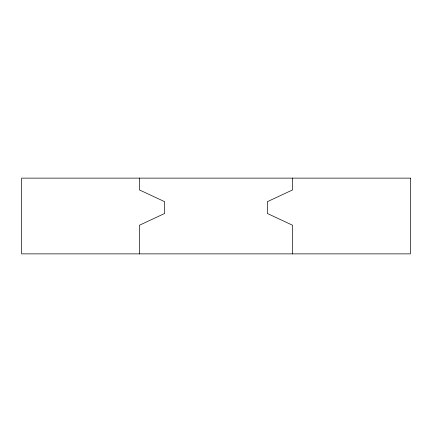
<?xml version="1.0" encoding="UTF-8"?>
<svg xmlns="http://www.w3.org/2000/svg" width="432" height="432" viewBox="0 0 432 432"><rect width="100%" height="100%" fill="white"/><g stroke="black" fill="none" stroke-linecap="round" stroke-linejoin="round"><path stroke-width="0.65" d="M292.583 178.13L292.583 189.913L267.338 201.695L267.338 213.473L292.583 225.256L292.583 253.87M139.417 178.13L139.417 189.913L164.668 201.695L164.668 213.473L139.417 225.256L139.417 253.87M410.4 178.13L21.6 178.13L21.6 253.87L410.4 253.87L410.4 178.13"/></g></svg>
